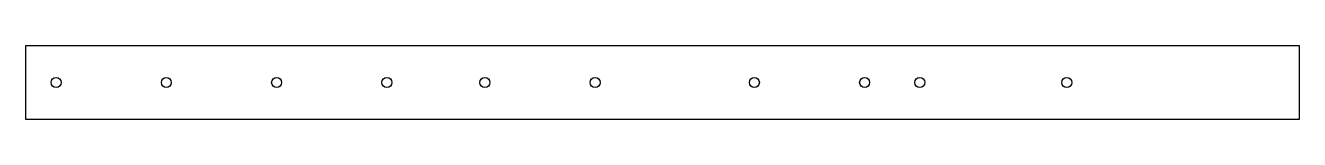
# Model space of a CAD drawing. Header units: millimetres. Extents: x -26 to 26, y -1.5 to 1.5.
import ezdxf

# ---------------------------------------------------------------- set-up
doc = ezdxf.new("R2010")
doc.units = ezdxf.units.MM

msp = doc.modelspace()

# ---------------------------------------------------------------- linework, layer by layer
for p, q in [((-26.036, 1.5), (-26.036, -1.5)), ((25.964, 1.5), (-26.036, 1.5)), ((25.964, -1.5), (25.964, 1.5)), ((-26.036, -1.5), (25.964, -1.5))]:
    msp.add_line(p, q)
for centre in [(-24.786, 0), (-20.286, 0), (-15.786, 0), (-11.286, 0), (-7.286, 0), (-2.786, 0), (3.714, 0), (8.214, 0), (10.464, 0), (16.464, 0)]:
    msp.add_circle(centre, 0.203)

doc.saveas('drawing.dxf')
